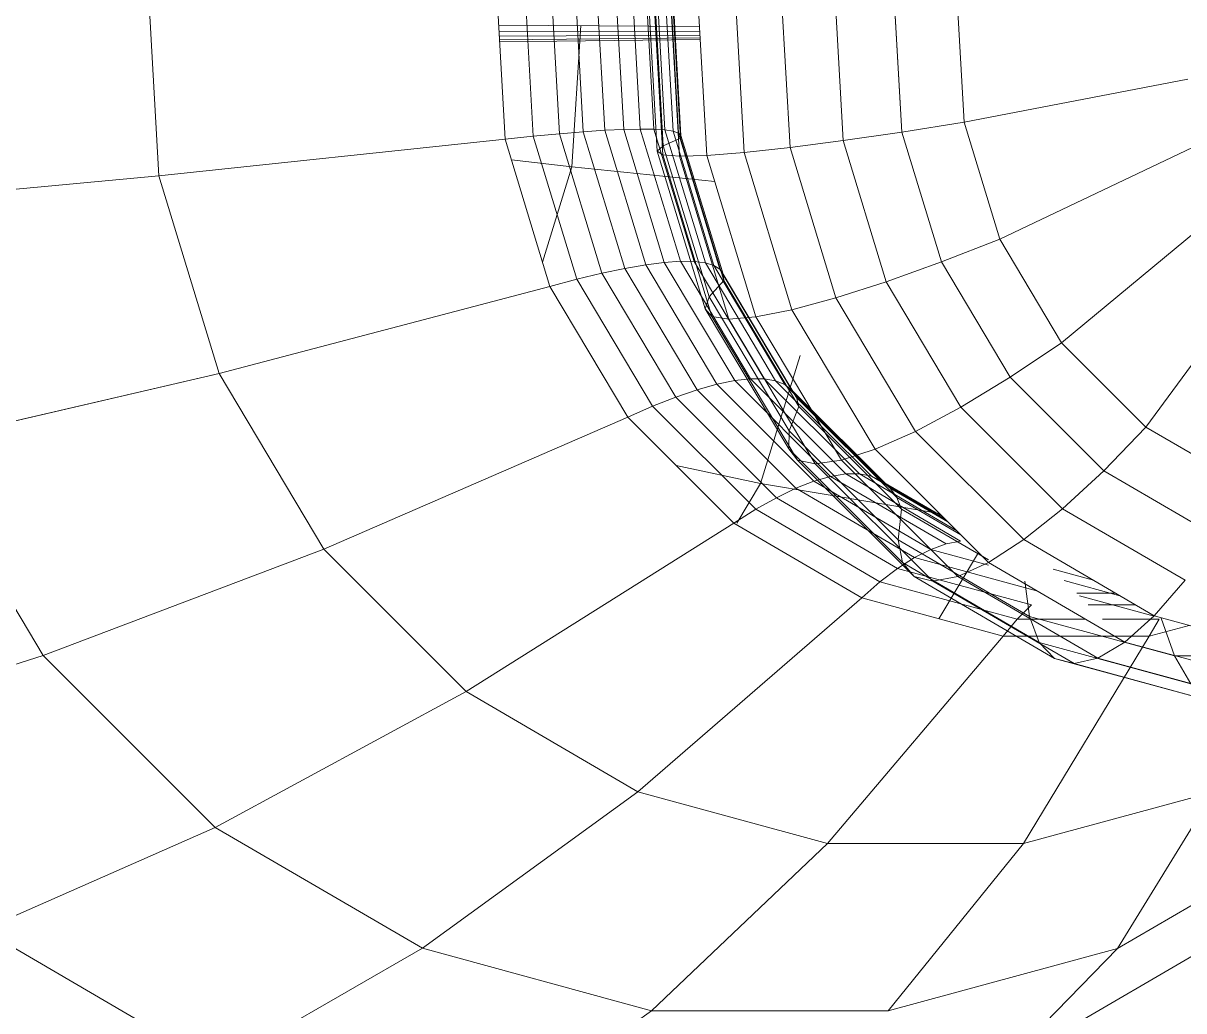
# Model space of a CAD drawing. Header units: inches. Extents: x -827 to 154, y -802 to 207.
# Drawn here: x -729.94 to -729.271, y 43.627 to 44.196 of the extents above; entities that cross this region are included whole.
import ezdxf

# ---------------------------------------------------------------- set-up
doc = ezdxf.new("R2010")
doc.units = ezdxf.units.IN
doc.header["$MEASUREMENT"] = 0
doc.layers.add('DrillPressTable _1__skp', color=8, linetype='Continuous', lineweight=9)
doc.layers.add('Layer0', color=7, linetype='Continuous', lineweight=9)

# ---------------------------------------------------------------- blocks, each defined once
blk = doc.blocks.new('DrillPressTable _1__skp_27-402070-Level 1')
at = {"layer": 'Layer0'}
for p, q in [((2.09229, 0.17596), (2.09911, 0.2955)), ((2.09911, 0.2955), (2.09229, 0.17596)), ((1.7029, 0.28167), (1.69803, 0.19631)), ((1.69803, 0.19631), (1.7029, 0.28167)), ((1.73383, 0.28326), (1.72865, 0.19235)), ((1.72865, 0.19235), (1.73383, 0.28326)), ((1.75511, 0.18948), (1.76053, 0.28452)), ((1.75511, 0.18948), (1.76053, 0.28452)), ((1.77659, 0.1878), (1.78215, 0.2854)), ((1.78215, 0.2854), (1.77659, 0.1878)), ((1.79631, 0.28324), (1.79152, 0.19931)), ((1.79152, 0.19931), (1.79631, 0.28324)), ((1.79667, 0.2836), (1.79177, 0.19765)), ((1.79177, 0.19765), (1.79667, 0.2836)), ((1.79801, 0.28587), (1.79239, 0.18735)), ((1.79801, 0.28587), (1.79239, 0.18735)), ((1.79763, 0.28297), (1.79294, 0.20067)), ((1.79294, 0.20067), (1.79763, 0.28297)), ((1.80064, 0.28282), (1.79602, 0.20172)), ((1.79602, 0.20172), (1.80064, 0.28282)), ((1.80531, 0.28277), (1.80074, 0.20246)), ((1.80074, 0.20246), (1.80531, 0.28277)), ((1.80691, 0.28477), (1.8017, 0.1934)), ((1.8017, 0.1934), (1.80691, 0.28477)), ((1.80759, 0.28592), (1.80201, 0.18816)), ((1.80201, 0.18816), (1.80759, 0.28592)), ((1.81058, 0.28555), (1.80515, 0.1902)), ((1.80515, 0.1902), (1.81058, 0.28555)), ((1.81163, 0.28282), (1.80707, 0.20289)), ((1.80707, 0.20289), (1.81163, 0.28282)), ((1.81499, 0.203), (1.81955, 0.28299)), ((1.81499, 0.203), (1.81955, 0.28299)), ((1.82445, 0.2028), (1.82904, 0.28326)), ((1.82904, 0.28326), (1.82445, 0.2028)), ((1.8354, 0.20228), (1.84004, 0.28363)), ((1.84004, 0.28363), (1.8354, 0.20228)), ((1.84778, 0.20144), (1.8525, 0.28411)), ((1.8525, 0.28411), (1.84778, 0.20144)), ((1.86153, 0.2003), (1.86635, 0.28469)), ((1.86635, 0.28469), (1.86153, 0.2003)), ((1.87658, 0.19885), (1.88151, 0.28536)), ((1.88151, 0.28536), (1.87658, 0.19885)), ((1.89791, 0.28613), (1.89284, 0.19711)), ((1.89284, 0.19711), (1.89791, 0.28613)), ((1.6324, 0.27768), (1.62837, 0.20698)), ((1.62837, 0.20698), (1.6324, 0.27768)), ((1.66872, 0.27978), (1.66425, 0.20124)), ((1.66425, 0.20124), (1.66872, 0.27978)), ((1.89658, 0.26277), (1.78082, 0.26206)), ((1.78082, 0.26206), (1.89658, 0.26277)), ((1.89658, 0.26277), (1.78082, 0.26206)), ((1.84918, 0.26264), (1.85439, 0.18122)), ((1.85439, 0.18122), (1.84918, 0.26264)), ((1.89604, 0.25328), (1.7804, 0.25462)), ((1.89604, 0.25328), (1.7804, 0.25462)), ((1.8961, 0.25437), (1.78045, 0.25548)), ((1.8961, 0.25437), (1.78045, 0.25548)), ((1.89622, 0.25641), (1.78054, 0.25708)), ((1.89622, 0.25641), (1.78054, 0.25708)), ((1.89638, 0.25927), (1.78067, 0.25932)), ((1.89638, 0.25927), (1.78067, 0.25932)), ((1.62837, 0.20698), (1.49953, 0.23162)), ((1.49953, 0.23162), (1.62837, 0.20698)), ((1.62837, 0.20698), (1.60788, 0.13961)), ((1.60788, 0.13961), (1.62837, 0.20698)), ((1.66425, 0.20124), (1.62837, 0.20698)), ((1.62837, 0.20698), (1.66425, 0.20124)), ((1.66425, 0.20124), (1.64148, 0.12639)), ((1.64148, 0.12639), (1.66425, 0.20124)), ((1.69803, 0.19631), (1.66425, 0.20124)), ((1.66425, 0.20124), (1.69803, 0.19631)), ((1.79294, 0.20067), (1.76909, 0.12223)), ((1.76909, 0.12223), (1.79294, 0.20067)), ((1.79602, 0.20172), (1.77252, 0.12444)), ((1.77252, 0.12444), (1.79602, 0.20172)), ((1.80074, 0.20246), (1.77746, 0.12594)), ((1.77746, 0.12594), (1.80074, 0.20246)), ((1.80707, 0.20289), (1.78391, 0.12672)), ((1.78391, 0.12672), (1.80707, 0.20289)), ((1.79294, 0.20067), (1.79152, 0.19931)), ((1.79152, 0.19931), (1.79294, 0.20067)), ((1.79181, 0.12678), (1.81499, 0.203)), ((1.79181, 0.12678), (1.81499, 0.203)), ((1.79602, 0.20172), (1.79294, 0.20067)), ((1.79294, 0.20067), (1.79602, 0.20172)), ((1.80074, 0.20246), (1.79602, 0.20172)), ((1.79602, 0.20172), (1.80074, 0.20246)), ((1.80707, 0.20289), (1.80074, 0.20246)), ((1.80074, 0.20246), (1.80707, 0.20289)), ((1.80113, 0.12612), (1.82445, 0.2028)), ((1.82445, 0.2028), (1.80113, 0.12612)), ((1.81499, 0.203), (1.80707, 0.20289)), ((1.80707, 0.20289), (1.81499, 0.203)), ((1.81182, 0.12475), (1.8354, 0.20228)), ((1.8354, 0.20228), (1.81182, 0.12475)), ((1.81499, 0.203), (1.82445, 0.2028)), ((1.82445, 0.2028), (1.81499, 0.203)), ((1.82383, 0.12266), (1.84778, 0.20144)), ((1.84778, 0.20144), (1.82383, 0.12266)), ((1.82445, 0.2028), (1.8354, 0.20228)), ((1.8354, 0.20228), (1.82445, 0.2028)), ((1.8354, 0.20228), (1.84778, 0.20144)), ((1.84778, 0.20144), (1.8354, 0.20228)), ((1.84778, 0.20144), (1.86153, 0.2003)), ((1.86153, 0.2003), (1.84778, 0.20144)), ((1.60788, 0.13961), (1.48874, 0.19613)), ((1.48874, 0.19613), (1.60788, 0.13961)), ((1.69803, 0.19631), (1.6733, 0.11497)), ((1.6733, 0.11497), (1.69803, 0.19631)), ((1.72865, 0.19235), (1.69803, 0.19631)), ((1.69803, 0.19631), (1.72865, 0.19235)), ((1.79177, 0.19765), (1.76686, 0.11575)), ((1.76686, 0.11575), (1.79177, 0.19765)), ((1.79152, 0.19931), (1.7672, 0.11933)), ((1.7672, 0.11933), (1.79152, 0.19931)), ((1.79152, 0.19931), (1.79177, 0.19765)), ((1.79177, 0.19765), (1.79152, 0.19931)), ((1.79177, 0.19765), (1.8017, 0.1934)), ((1.8017, 0.1934), (1.79177, 0.19765)), ((1.83708, 0.11988), (1.86153, 0.2003)), ((1.86153, 0.2003), (1.83708, 0.11988)), ((1.87658, 0.19885), (1.85151, 0.11642)), ((1.87658, 0.19885), (1.85151, 0.11642)), ((1.86153, 0.2003), (1.87658, 0.19885)), ((1.87658, 0.19885), (1.86153, 0.2003)), ((1.86704, 0.11228), (1.89284, 0.19711)), ((1.89284, 0.19711), (1.86704, 0.11228)), ((1.87658, 0.19885), (1.89284, 0.19711)), ((1.87658, 0.19885), (1.89284, 0.19711)), ((1.89284, 0.19711), (2.09229, 0.17596)), ((1.89284, 0.19711), (2.09229, 0.17596)), ((1.72865, 0.19235), (1.7023, 0.10571)), ((1.7023, 0.10571), (1.72865, 0.19235)), ((1.72757, 0.09891), (1.75511, 0.18948)), ((1.72757, 0.09891), (1.75511, 0.18948)), ((1.75511, 0.18948), (1.72865, 0.19235)), ((1.72865, 0.19235), (1.75511, 0.18948)), ((1.74831, 0.09479), (1.77659, 0.1878)), ((1.77659, 0.1878), (1.74831, 0.09479)), ((1.75511, 0.18948), (1.77659, 0.1878)), ((1.77659, 0.1878), (1.75511, 0.18948)), ((1.79239, 0.18735), (1.76384, 0.09347)), ((1.79239, 0.18735), (1.76384, 0.09347)), ((1.80201, 0.18816), (1.77368, 0.095)), ((1.77368, 0.095), (1.80201, 0.18816)), ((1.8017, 0.1934), (1.77522, 0.10632)), ((1.77522, 0.10632), (1.8017, 0.1934)), ((1.77659, 0.1878), (1.79239, 0.18735)), ((1.79239, 0.18735), (1.77659, 0.1878)), ((1.80515, 0.1902), (1.77751, 0.09933)), ((1.77751, 0.09933), (1.80515, 0.1902)), ((1.80201, 0.18816), (1.79239, 0.18735)), ((1.79239, 0.18735), (1.80201, 0.18816)), ((1.8017, 0.1934), (1.80515, 0.1902)), ((1.80515, 0.1902), (1.8017, 0.1934)), ((1.80515, 0.1902), (1.80201, 0.18816)), ((1.80201, 0.18816), (1.80515, 0.1902)), ((1.77201, 0.17272), (1.85439, 0.18122)), ((1.85439, 0.18122), (1.77201, 0.17272)), ((1.85439, 0.18122), (1.88924, 0.18528)), ((1.88924, 0.18528), (1.85439, 0.18122)), ((1.85439, 0.18122), (1.87132, 0.12636)), ((1.87132, 0.12636), (1.85439, 0.18122)), ((2.05765, 0.06204), (2.09229, 0.17596)), ((2.05765, 0.06204), (2.09229, 0.17596)), ((2.09229, 0.17596), (2.27356, 0.15919)), ((2.27356, 0.15919), (2.09229, 0.17596)), ((1.57222, 0.07979), (1.46996, 0.16463)), ((1.46996, 0.16463), (1.57222, 0.07979)), ((1.52364, 0.03129), (1.44436, 0.13908)), ((1.44436, 0.13908), (1.52364, 0.03129)), ((1.60788, 0.13961), (1.57222, 0.07979)), ((1.57222, 0.07979), (1.60788, 0.13961)), ((1.64148, 0.12639), (1.60788, 0.13961)), ((1.60788, 0.13961), (1.64148, 0.12639)), ((1.64148, 0.12639), (1.60187, 0.05993)), ((1.60187, 0.05993), (1.64148, 0.12639)), ((1.6733, 0.11497), (1.64148, 0.12639)), ((1.64148, 0.12639), (1.6733, 0.11497)), ((1.76909, 0.12223), (1.72758, 0.05259)), ((1.72758, 0.05259), (1.76909, 0.12223)), ((1.77252, 0.12444), (1.73161, 0.05582)), ((1.73161, 0.05582), (1.77252, 0.12444)), ((1.77746, 0.12594), (1.73696, 0.05799)), ((1.73696, 0.05799), (1.77746, 0.12594)), ((1.78391, 0.12672), (1.74359, 0.05909)), ((1.74359, 0.05909), (1.78391, 0.12672)), ((1.75147, 0.05911), (1.79181, 0.12678)), ((1.75147, 0.05911), (1.79181, 0.12678)), ((1.76055, 0.05805), (1.80113, 0.12612)), ((1.80113, 0.12612), (1.76055, 0.05805)), ((1.76909, 0.12223), (1.7672, 0.11933)), ((1.7672, 0.11933), (1.76909, 0.12223)), ((1.77252, 0.12444), (1.76909, 0.12223)), ((1.76909, 0.12223), (1.77252, 0.12444)), ((1.77079, 0.05591), (1.81182, 0.12475)), ((1.81182, 0.12475), (1.77079, 0.05591)), ((1.77746, 0.12594), (1.77252, 0.12444)), ((1.77252, 0.12444), (1.77746, 0.12594)), ((1.78391, 0.12672), (1.77746, 0.12594)), ((1.77746, 0.12594), (1.78391, 0.12672)), ((1.78213, 0.05272), (1.82383, 0.12266)), ((1.82383, 0.12266), (1.78213, 0.05272)), ((1.79181, 0.12678), (1.78391, 0.12672)), ((1.78391, 0.12672), (1.79181, 0.12678)), ((1.79181, 0.12678), (1.80113, 0.12612)), ((1.80113, 0.12612), (1.79181, 0.12678)), ((1.80113, 0.12612), (1.81182, 0.12475)), ((1.81182, 0.12475), (1.80113, 0.12612)), ((1.81182, 0.12475), (1.82383, 0.12266)), ((1.82383, 0.12266), (1.81182, 0.12475)), ((1.82383, 0.12266), (1.83708, 0.11988)), ((1.83708, 0.11988), (1.82383, 0.12266)), ((1.6733, 0.11497), (1.63025, 0.04275)), ((1.63025, 0.04275), (1.6733, 0.11497)), ((1.7023, 0.10571), (1.6733, 0.11497)), ((1.6733, 0.11497), (1.7023, 0.10571)), ((1.76686, 0.11575), (1.72351, 0.04303)), ((1.72351, 0.04303), (1.76686, 0.11575)), ((1.7672, 0.11933), (1.72487, 0.04832)), ((1.72487, 0.04832), (1.7672, 0.11933)), ((1.7672, 0.11933), (1.76686, 0.11575)), ((1.76686, 0.11575), (1.7672, 0.11933)), ((1.76686, 0.11575), (1.77522, 0.10632)), ((1.77522, 0.10632), (1.76686, 0.11575)), ((1.79452, 0.04848), (1.83708, 0.11988)), ((1.83708, 0.11988), (1.79452, 0.04848)), ((1.85151, 0.11642), (1.80788, 0.04322)), ((1.85151, 0.11642), (1.80788, 0.04322)), ((1.83708, 0.11988), (1.85151, 0.11642)), ((1.85151, 0.11642), (1.83708, 0.11988)), ((1.86704, 0.11228), (1.85151, 0.11642)), ((1.85151, 0.11642), (1.86704, 0.11228)), ((1.82215, 0.03697), (1.86704, 0.11228)), ((1.86704, 0.11228), (1.82215, 0.03697)), ((2.05765, 0.06204), (1.86704, 0.11228)), ((1.86704, 0.11228), (2.05765, 0.06204)), ((1.7023, 0.10571), (1.65645, 0.02879)), ((1.65645, 0.02879), (1.7023, 0.10571)), ((1.72757, 0.09891), (1.7023, 0.10571)), ((1.7023, 0.10571), (1.72757, 0.09891)), ((1.77522, 0.10632), (1.72913, 0.02901)), ((1.72913, 0.02901), (1.77522, 0.10632)), ((1.77522, 0.10632), (1.77751, 0.09933)), ((1.77751, 0.09933), (1.77522, 0.10632)), ((1.67964, 0.0185), (1.72757, 0.09891)), ((1.67964, 0.0185), (1.72757, 0.09891)), ((1.69908, 0.01221), (1.74831, 0.09479)), ((1.74831, 0.09479), (1.69908, 0.01221)), ((1.77368, 0.095), (1.72438, 0.01229)), ((1.72438, 0.01229), (1.77368, 0.095)), ((1.72757, 0.09891), (1.74831, 0.09479)), ((1.74831, 0.09479), (1.72757, 0.09891)), ((1.77751, 0.09933), (1.72942, 0.01865)), ((1.72942, 0.01865), (1.77751, 0.09933)), ((1.74831, 0.09479), (1.76384, 0.09347)), ((1.76384, 0.09347), (1.74831, 0.09479)), ((1.77368, 0.095), (1.76384, 0.09347)), ((1.76384, 0.09347), (1.77368, 0.095)), ((1.77751, 0.09933), (1.77368, 0.095)), ((1.77368, 0.095), (1.77751, 0.09933)), ((1.76384, 0.09347), (1.71415, 0.01012)), ((1.76384, 0.09347), (1.71415, 0.01012)), ((1.57222, 0.07979), (1.52364, 0.03129)), ((1.52364, 0.03129), (1.57222, 0.07979)), ((1.60187, 0.05993), (1.57222, 0.07979)), ((1.57222, 0.07979), (1.60187, 0.05993)), ((1.72286, 0.0725), (1.74562, -0.00123)), ((1.74562, -0.00123), (1.72286, 0.0725)), ((1.99736, -0.0391), (2.05765, 0.06204)), ((1.99736, -0.0391), (2.05765, 0.06204)), ((2.05765, 0.06204), (2.23175, 0.02168)), ((2.23175, 0.02168), (2.05765, 0.06204)), ((1.60187, 0.05993), (1.54789, 0.00605)), ((1.54789, 0.00605), (1.60187, 0.05993)), ((1.63025, 0.04275), (1.60187, 0.05993)), ((1.60187, 0.05993), (1.63025, 0.04275)), ((1.67588, 0.00019), (1.73161, 0.05582)), ((1.73161, 0.05582), (1.67588, 0.00019)), ((1.68177, 0.0029), (1.73696, 0.05799)), ((1.73696, 0.05799), (1.68177, 0.0029)), ((1.68866, 0.00425), (1.74359, 0.05909)), ((1.74359, 0.05909), (1.68866, 0.00425)), ((1.6965, 0.00424), (1.75147, 0.05911)), ((1.75147, 0.05911), (1.6965, 0.00424)), ((1.70526, 0.00285), (1.76055, 0.05805)), ((1.76055, 0.05805), (1.70526, 0.00285)), ((1.71488, 0.0001), (1.77079, 0.05591)), ((1.77079, 0.05591), (1.71488, 0.0001)), ((1.73161, 0.05582), (1.72758, 0.05259)), ((1.73161, 0.05582), (1.72758, 0.05259)), ((1.73696, 0.05799), (1.73161, 0.05582)), ((1.73696, 0.05799), (1.73161, 0.05582)), ((1.74359, 0.05909), (1.73696, 0.05799)), ((1.74359, 0.05909), (1.73696, 0.05799)), ((1.75147, 0.05911), (1.74359, 0.05909)), ((1.75147, 0.05911), (1.74359, 0.05909)), ((1.75147, 0.05911), (1.76055, 0.05805)), ((1.76055, 0.05805), (1.75147, 0.05911)), ((1.76055, 0.05805), (1.77079, 0.05591)), ((1.77079, 0.05591), (1.76055, 0.05805)), ((1.77079, 0.05591), (1.78213, 0.05272)), ((1.78213, 0.05272), (1.77079, 0.05591)), ((1.72487, 0.04832), (1.66719, -0.00925)), ((1.66719, -0.00925), (1.72487, 0.04832)), ((1.67101, -0.00387), (1.72758, 0.05259)), ((1.67101, -0.00387), (1.72758, 0.05259)), ((1.72487, 0.04832), (1.72351, 0.04303)), ((1.72351, 0.04303), (1.72487, 0.04832)), ((1.72758, 0.05259), (1.72487, 0.04832)), ((1.72487, 0.04832), (1.72758, 0.05259)), ((1.72532, -0.00399), (1.78213, 0.05272)), ((1.78213, 0.05272), (1.72532, -0.00399)), ((1.73652, -0.00941), (1.79452, 0.04848)), ((1.79452, 0.04848), (1.73652, -0.00941)), ((1.78213, 0.05272), (1.79452, 0.04848)), ((1.79452, 0.04848), (1.78213, 0.05272)), ((1.79452, 0.04848), (1.80788, 0.04322)), ((1.80788, 0.04322), (1.79452, 0.04848)), ((1.63025, 0.04275), (1.57159, -0.0158)), ((1.57159, -0.0158), (1.63025, 0.04275)), ((1.65645, 0.02879), (1.63025, 0.04275)), ((1.63025, 0.04275), (1.65645, 0.02879)), ((1.72351, 0.04303), (1.66444, -0.01594)), ((1.66444, -0.01594), (1.72351, 0.04303)), ((1.72351, 0.04303), (1.72913, 0.02901)), ((1.72913, 0.02901), (1.72351, 0.04303)), ((1.74843, -0.01612), (1.80788, 0.04322)), ((1.80788, 0.04322), (1.74843, -0.01612)), ((1.82215, 0.03697), (1.80788, 0.04322)), ((1.82215, 0.03697), (1.80788, 0.04322)), ((1.82215, 0.03697), (1.76097, -0.02409)), ((1.76097, -0.02409), (1.82215, 0.03697)), ((1.99736, -0.0391), (1.82215, 0.03697)), ((1.99736, -0.0391), (1.82215, 0.03697)), ((1.52364, 0.03129), (1.46518, -0.00284)), ((1.46518, -0.00284), (1.52364, 0.03129)), ((1.54789, 0.00605), (1.52364, 0.03129)), ((1.52364, 0.03129), (1.54789, 0.00605)), ((1.59397, -0.03357), (1.65645, 0.02879)), ((1.59397, -0.03357), (1.65645, 0.02879)), ((1.67964, 0.0185), (1.65645, 0.02879)), ((1.67964, 0.0185), (1.65645, 0.02879)), ((1.72913, 0.02901), (1.66633, -0.03368)), ((1.66633, -0.03368), (1.72913, 0.02901)), ((1.72913, 0.02901), (1.72942, 0.01865)), ((1.72942, 0.01865), (1.72913, 0.02901)), ((2.15897, -0.1004), (2.23175, 0.02168)), ((2.23175, 0.02168), (2.15897, -0.1004)), ((1.61433, -0.04669), (1.67964, 0.0185)), ((1.67964, 0.0185), (1.61433, -0.04669)), ((1.72942, 0.01865), (1.66389, -0.04676)), ((1.66389, -0.04676), (1.72942, 0.01865)), ((1.67964, 0.0185), (1.69908, 0.01221)), ((1.69908, 0.01221), (1.67964, 0.0185)), ((1.72942, 0.01865), (1.72438, 0.01229)), ((1.72438, 0.01229), (1.72942, 0.01865)), ((1.63201, -0.05474), (1.69908, 0.01221)), ((1.69908, 0.01221), (1.63201, -0.05474)), ((1.64645, -0.05747), (1.71415, 0.01012)), ((1.71415, 0.01012), (1.64645, -0.05747)), ((1.72438, 0.01229), (1.65719, -0.05478)), ((1.72438, 0.01229), (1.65719, -0.05478)), ((1.69908, 0.01221), (1.71415, 0.01012)), ((1.71415, 0.01012), (1.69908, 0.01221)), ((1.72438, 0.01229), (1.71415, 0.01012)), ((1.72438, 0.01229), (1.71415, 0.01012)), ((1.74562, -0.00123), (1.79429, 0.00916)), ((1.79429, 0.00916), (1.74562, -0.00123)), ((1.54789, 0.00605), (1.48294, -0.03187)), ((1.48294, -0.03187), (1.54789, 0.00605)), ((1.57159, -0.0158), (1.54789, 0.00605)), ((1.54789, 0.00605), (1.57159, -0.0158)), ((1.63036, -0.03438), (1.6965, 0.00424)), ((1.6965, 0.00424), (1.63036, -0.03438)), ((1.63253, -0.02852), (1.68866, 0.00425)), ((1.68866, 0.00425), (1.63253, -0.02852)), ((1.63872, -0.036), (1.70526, 0.00285)), ((1.70526, 0.00285), (1.63872, -0.036)), ((1.63897, -0.02209), (1.68177, 0.0029)), ((1.68177, 0.0029), (1.63897, -0.02209)), ((1.64073, -0.02033), (1.67588, 0.00019)), ((1.67588, 0.00019), (1.64073, -0.02033)), ((1.64761, -0.03918), (1.71488, 0.0001)), ((1.71488, 0.0001), (1.64761, -0.03918)), ((1.67101, -0.00387), (1.67588, 0.00019)), ((1.67588, 0.00019), (1.67101, -0.00387)), ((1.67588, 0.00019), (1.68177, 0.0029)), ((1.68177, 0.0029), (1.67588, 0.00019)), ((1.68177, 0.0029), (1.68866, 0.00425)), ((1.68866, 0.00425), (1.68177, 0.0029)), ((1.68866, 0.00425), (1.6965, 0.00424)), ((1.6965, 0.00424), (1.68866, 0.00425)), ((1.6965, 0.00424), (1.70526, 0.00285)), ((1.70526, 0.00285), (1.6965, 0.00424)), ((1.70526, 0.00285), (1.71488, 0.0001)), ((1.71488, 0.0001), (1.70526, 0.00285)), ((1.71488, 0.0001), (1.72532, -0.00399)), ((1.72532, -0.00399), (1.71488, 0.0001)), ((1.6378, -0.02326), (1.67101, -0.00387)), ((1.67101, -0.00387), (1.6378, -0.02326)), ((1.64263, -0.01844), (1.74562, -0.00123)), ((1.74562, -0.00123), (1.64263, -0.01844)), ((1.65696, -0.0439), (1.72532, -0.00399)), ((1.72532, -0.00399), (1.65696, -0.0439)), ((1.67101, -0.00387), (1.66719, -0.00925)), ((1.67101, -0.00387), (1.66719, -0.00925)), ((1.72532, -0.00399), (1.73652, -0.00941)), ((1.73652, -0.00941), (1.72532, -0.00399)), ((1.74562, -0.00123), (1.75936, -0.02409)), ((1.75936, -0.02409), (1.74562, -0.00123)), ((1.63018, -0.03086), (1.66719, -0.00925)), ((1.66719, -0.00925), (1.63018, -0.03086)), ((1.66719, -0.00925), (1.66444, -0.01594)), ((1.66719, -0.00925), (1.66444, -0.01594)), ((1.66674, -0.05015), (1.73652, -0.00941)), ((1.73652, -0.00941), (1.66674, -0.05015)), ((1.73652, -0.00941), (1.74843, -0.01612)), ((1.74843, -0.01612), (1.73652, -0.00941)), ((1.501, -0.05702), (1.57159, -0.0158)), ((1.501, -0.05702), (1.57159, -0.0158)), ((1.59397, -0.03357), (1.57159, -0.0158)), ((1.59397, -0.03357), (1.57159, -0.0158)), ((1.61433, -0.0452), (1.66444, -0.01594)), ((1.66444, -0.01594), (1.61433, -0.0452)), ((1.66444, -0.01594), (1.66633, -0.03368)), ((1.66444, -0.01594), (1.66633, -0.03368)), ((1.67689, -0.05789), (1.74843, -0.01612)), ((1.74843, -0.01612), (1.67689, -0.05789)), ((1.74843, -0.01612), (1.76097, -0.02409)), ((1.76097, -0.02409), (1.74843, -0.01612)), ((1.76097, -0.02409), (1.68736, -0.06707)), ((1.68736, -0.06707), (1.76097, -0.02409)), ((1.76097, -0.02409), (1.91521, -0.12111)), ((1.91521, -0.12111), (1.76097, -0.02409)), ((1.51879, -0.07747), (1.59397, -0.03357)), ((1.59397, -0.03357), (1.51879, -0.07747)), ((1.59077, -0.0778), (1.66633, -0.03368)), ((1.66633, -0.03368), (1.59077, -0.0778)), ((1.59397, -0.03357), (1.61433, -0.04669)), ((1.61433, -0.04669), (1.59397, -0.03357)), ((1.61433, -0.04825), (1.64761, -0.03918)), ((1.64761, -0.03918), (1.61433, -0.04825)), ((1.63036, -0.03438), (1.63872, -0.036)), ((1.63872, -0.036), (1.63036, -0.03438)), ((1.63872, -0.036), (1.64761, -0.03918)), ((1.64761, -0.03918), (1.63872, -0.036)), ((1.64761, -0.03918), (1.65696, -0.0439)), ((1.65696, -0.0439), (1.64761, -0.03918)), ((1.66633, -0.03368), (1.66389, -0.04676)), ((1.66633, -0.03368), (1.66389, -0.04676)), ((1.91521, -0.12111), (1.99736, -0.0391)), ((1.99736, -0.0391), (1.91521, -0.12111)), ((1.99736, -0.0391), (2.15897, -0.1004)), ((2.15897, -0.1004), (1.99736, -0.0391)), ((1.53574, -0.09258), (1.61433, -0.04669)), ((1.61433, -0.04669), (1.53574, -0.09258)), ((1.58504, -0.0928), (1.66389, -0.04676)), ((1.66389, -0.04676), (1.58504, -0.0928)), ((1.58595, -0.06326), (1.65696, -0.0439)), ((1.65696, -0.0439), (1.58595, -0.06326)), ((1.61433, -0.04669), (1.63201, -0.05474)), ((1.63201, -0.05474), (1.61433, -0.04669)), ((1.62005, -0.04097), (1.643, -0.07917)), ((1.643, -0.07917), (1.62005, -0.04097)), ((1.65696, -0.0439), (1.66674, -0.05015)), ((1.66674, -0.05015), (1.65696, -0.0439)), ((1.66389, -0.04676), (1.65719, -0.05478)), ((1.66389, -0.04676), (1.65719, -0.05478)), ((1.55386, -0.05699), (1.57711, -0.05065)), ((1.57711, -0.05065), (1.55386, -0.05699)), ((1.58956, -0.07119), (1.66674, -0.05015)), ((1.66674, -0.05015), (1.58956, -0.07119)), ((1.66674, -0.05015), (1.67689, -0.05789)), ((1.67689, -0.05789), (1.66674, -0.05015)), ((1.501, -0.05702), (1.51879, -0.07747)), ((1.51879, -0.07747), (1.501, -0.05702)), ((1.53857, -0.06592), (1.57069, -0.05717)), ((1.57069, -0.05717), (1.53857, -0.06592)), ((1.5513, -0.10187), (1.63201, -0.05474)), ((1.63201, -0.05474), (1.5513, -0.10187)), ((1.56498, -0.10503), (1.64645, -0.05747)), ((1.64645, -0.05747), (1.56498, -0.10503)), ((1.57635, -0.10198), (1.65719, -0.05478)), ((1.65719, -0.05478), (1.57635, -0.10198)), ((1.59077, -0.0778), (1.59337, -0.05744)), ((1.59337, -0.05744), (1.59077, -0.0778)), ((1.59777, -0.07946), (1.67689, -0.05789)), ((1.67689, -0.05789), (1.59777, -0.07946)), ((1.63201, -0.05474), (1.64645, -0.05747)), ((1.64645, -0.05747), (1.63201, -0.05474)), ((1.64645, -0.05747), (1.65719, -0.05478)), ((1.65719, -0.05478), (1.64645, -0.05747)), ((1.67689, -0.05789), (1.68736, -0.06707)), ((1.68736, -0.06707), (1.67689, -0.05789)), ((1.51879, -0.07777), (1.56197, -0.06599)), ((1.56197, -0.06599), (1.51879, -0.07777)), ((1.54096, -0.06452), (1.56343, -0.06452)), ((1.56343, -0.06452), (1.54096, -0.06452)), ((1.52952, -0.0712), (1.55684, -0.0712)), ((1.55684, -0.0712), (1.52952, -0.0712)), ((1.58956, -0.07119), (1.59777, -0.07946)), ((1.59777, -0.07946), (1.58956, -0.07119)), ((1.68736, -0.06707), (1.60594, -0.08927)), ((1.60594, -0.08927), (1.68736, -0.06707)), ((1.68736, -0.06707), (1.81636, -0.17883)), ((1.81636, -0.17883), (1.68736, -0.06707)), ((1.43564, -0.10014), (1.51879, -0.07747)), ((1.51879, -0.07747), (1.43564, -0.10014)), ((1.5072, -0.10058), (1.59077, -0.0778)), ((1.59077, -0.0778), (1.5072, -0.10058)), ((1.5072, -0.10058), (1.51475, -0.07887)), ((1.51475, -0.07887), (1.5072, -0.10058)), ((1.51603, -0.07947), (1.54868, -0.07947)), ((1.51603, -0.07947), (1.52183, -0.08928)), ((1.54868, -0.07947), (1.51603, -0.07947)), ((1.52183, -0.08928), (1.51603, -0.07947)), ((1.51879, -0.07747), (1.53574, -0.09258)), ((1.53574, -0.09258), (1.51879, -0.07747)), ((1.5582, -0.07947), (1.59777, -0.07946)), ((1.59777, -0.07946), (1.5582, -0.07947)), ((1.58504, -0.0928), (1.59077, -0.0778)), ((1.59077, -0.0778), (1.58504, -0.0928)), ((1.59777, -0.07946), (1.60594, -0.08927)), ((1.60594, -0.08927), (1.59777, -0.07946)), ((1.52183, -0.08928), (1.49861, -0.08297)), ((1.49861, -0.08297), (1.52183, -0.08928)), ((1.44881, -0.11627), (1.53574, -0.09258)), ((1.53574, -0.09258), (1.44881, -0.11627)), ((1.49782, -0.11658), (1.58504, -0.0928)), ((1.58504, -0.0928), (1.49782, -0.11658)), ((1.60594, -0.08927), (1.52183, -0.08928)), ((1.52183, -0.08928), (1.60594, -0.08927)), ((1.52183, -0.08928), (1.59406, -0.20865)), ((1.59406, -0.20865), (1.52183, -0.08928)), ((1.53574, -0.09258), (1.5513, -0.10187)), ((1.5513, -0.10187), (1.53574, -0.09258)), ((1.57635, -0.10198), (1.58504, -0.0928)), ((1.58504, -0.0928), (1.57635, -0.10198)), ((1.60594, -0.08927), (1.70702, -0.20863)), ((1.70702, -0.20863), (1.60594, -0.08927)), ((1.42086, -0.10059), (1.5072, -0.10058)), ((1.5072, -0.10058), (1.42086, -0.10059)), ((1.46203, -0.1262), (1.5513, -0.10187)), ((1.5513, -0.10187), (1.46203, -0.1262)), ((1.47488, -0.1296), (1.56498, -0.10503)), ((1.56498, -0.10503), (1.47488, -0.1296)), ((1.48694, -0.12635), (1.57635, -0.10198)), ((1.57635, -0.10198), (1.48694, -0.12635)), ((1.49782, -0.11658), (1.5072, -0.10058)), ((1.5072, -0.10058), (1.49782, -0.11658)), ((1.5513, -0.10187), (1.56498, -0.10503)), ((1.56498, -0.10503), (1.5513, -0.10187)), ((1.56498, -0.10503), (1.57635, -0.10198)), ((1.57635, -0.10198), (1.56498, -0.10503)), ((2.05981, -0.19938), (2.15897, -0.1004)), ((2.15897, -0.1004), (2.05981, -0.19938)), ((2.15897, -0.1004), (2.30576, -0.14644)), ((2.30576, -0.14644), (2.15897, -0.1004)), ((1.81636, -0.17883), (1.91521, -0.12111)), ((1.91521, -0.12111), (1.81636, -0.17883)), ((1.91521, -0.12111), (2.05981, -0.19938)), ((2.05981, -0.19938), (1.91521, -0.12111)), ((1.48458, -0.17889), (1.59406, -0.20865)), ((1.48458, -0.17889), (1.54004, -0.26912)), ((1.59406, -0.20865), (1.48458, -0.17889)), ((1.54004, -0.26912), (1.48458, -0.17889)), ((1.70702, -0.20863), (1.81636, -0.17883)), ((1.81636, -0.17883), (1.70702, -0.20863)), ((1.81636, -0.17883), (1.9405, -0.26905)), ((1.9405, -0.26905), (1.81636, -0.17883)), ((1.4204, -0.19949), (1.54004, -0.26912)), ((1.54004, -0.26912), (1.4204, -0.19949)), ((1.9405, -0.26905), (2.05981, -0.19938)), ((2.05981, -0.19938), (1.9405, -0.26905)), ((2.05981, -0.19938), (2.19369, -0.25831)), ((2.19369, -0.25831), (2.05981, -0.19938)), ((1.59406, -0.20865), (1.70702, -0.20863)), ((1.70702, -0.20863), (1.59406, -0.20865)), ((1.59406, -0.20865), (1.67218, -0.30505)), ((1.67218, -0.30505), (1.59406, -0.20865)), ((1.70702, -0.20863), (1.80852, -0.30503)), ((1.80852, -0.30503), (1.70702, -0.20863)), ((1.47104, -0.25844), (1.60625, -0.33713)), ((1.60625, -0.33713), (1.47104, -0.25844)), ((2.05884, -0.33705), (2.19369, -0.25831)), ((2.19369, -0.25831), (2.05884, -0.33705)), ((1.54004, -0.26912), (1.67218, -0.30505)), ((1.54004, -0.26912), (1.60625, -0.33713)), ((1.67218, -0.30505), (1.54004, -0.26912)), ((1.60625, -0.33713), (1.54004, -0.26912)), ((1.80852, -0.30503), (1.9405, -0.26905)), ((1.9405, -0.26905), (1.80852, -0.30503)), ((1.9405, -0.26905), (2.05884, -0.33705)), ((2.05884, -0.33705), (1.9405, -0.26905)), ((1.67218, -0.30505), (1.80852, -0.30503)), ((1.80852, -0.30503), (1.67218, -0.30505)), ((1.80852, -0.30503), (1.90969, -0.37771)), ((1.90969, -0.37771), (1.80852, -0.30503))]:
    blk.add_line(p, q, dxfattribs=at)
blk = doc.blocks.new('DrillPressTable _1__skp_26-402069-Level 1')
at = {"extrusion": (0, 0, -1)}
blk.add_blockref('DrillPressTable _1__skp_27-402070-Level 1', (-2.94551, 0.75063), dxfattribs=at)
blk = doc.blocks.new('DrillPressTable _1__skp_3-402046-Level 1')
blk.add_blockref('DrillPressTable _1__skp_26-402069-Level 1', (0.3888, 8.35145))
blk = doc.blocks.new('DrillPressTable _1__skp_2-402045-Level 1')
blk.add_blockref('DrillPressTable _1__skp_3-402046-Level 1', (1.95763, 0.52825))
blk = doc.blocks.new('DrillPressTable _1__skp_1-402044-Level 1')
at = {"rotation": 270.0000000000001}
blk.add_blockref('DrillPressTable _1__skp_2-402045-Level 1', (123.48663, 172.57369), dxfattribs=at)
blk = doc.blocks.new('DrillPressTable _1__skp-401998-Level 1')
blk.add_blockref('DrillPressTable _1__skp_1-402044-Level 1', (0, 0))

msp = doc.modelspace()

# ---------------------------------------------------------------- block references
at = {"layer": 'DrillPressTable _1__skp', "color": 7, "rotation": 89.99999999999967}
msp.add_blockref('DrillPressTable _1__skp-401998-Level 1', (-560.487909, -89.184773), dxfattribs=at)

doc.saveas('drawing.dxf')
